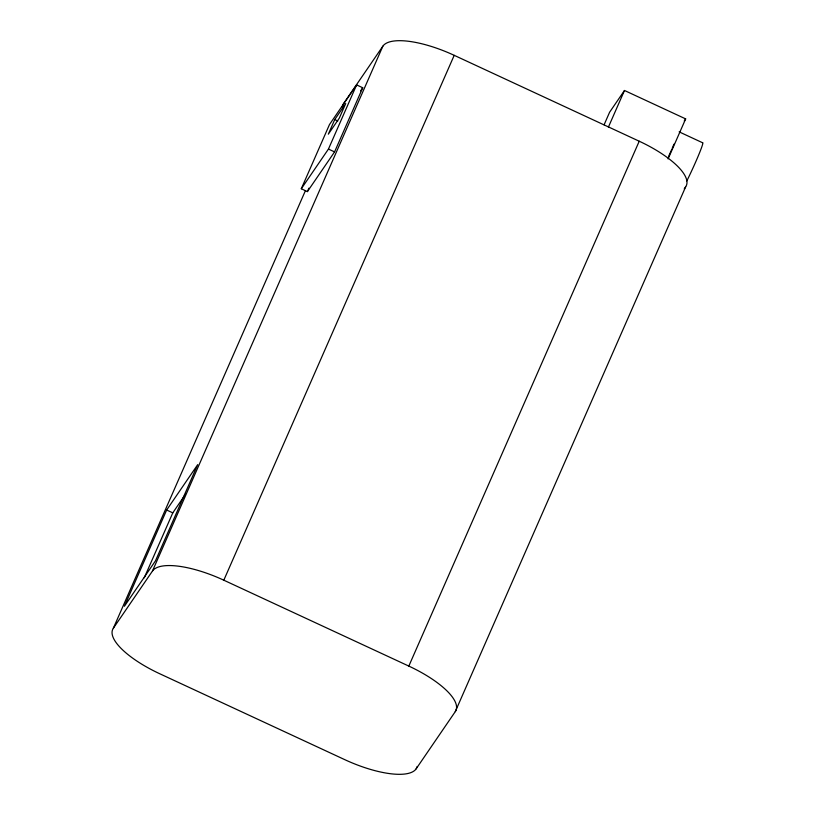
<?xml version="1.0" encoding="UTF-8"?>
<svg xmlns="http://www.w3.org/2000/svg" width="815" height="815" viewBox="0 0 815 815"><rect width="100%" height="100%" fill="white"/><g stroke="black" fill="none" stroke-linecap="round" stroke-linejoin="round"><path stroke-width="1.22" d="M301.295 188.764L329.454 124.614L356.613 84.913L362.726 87.755L334.568 151.906L307.408 191.607L301.295 188.764L328.455 149.064L356.613 84.913M334.721 119.601L328.323 134.18L339.315 118.114L345.713 103.536L334.721 119.601L337.787 121.017M342.208 106.857L343.747 103.362L382.856 46.19A65.057 21.72 23.7 0 1 454.21 55.328L639.225 141.219A65.057 21.72 23.7 0 1 685.68 186.767L455.279 711.638L416.17 768.81A65.057 21.72 23.7 0 1 344.806 759.672L159.801 673.781A65.057 21.72 23.7 0 1 113.346 628.233L305.431 190.649M166.657 510.017L124.42 606.238L155.461 560.863L197.699 464.642L166.657 510.017L172.78 512.859L185.474 494.287M307.408 191.607L308.916 188.163M144.275 577.774L172.78 512.859M113.346 628.233L152.456 571.05L382.856 46.19M152.456 571.05A65.057 21.72 23.7 0 1 223.809 580.198L454.21 55.328M604.088 124.807L609.61 112.225L624.484 90.485L685.659 118.888L668.086 158.915M608.418 127.079L624.484 90.485M455.279 711.638A65.057 21.72 23.7 0 0 408.824 666.089L639.225 141.219M416.17 768.81L417.188 766.487M360.587 90.883L362.726 87.755M684.243 120.956L685.659 118.888M684.254 188.856L685.68 186.767M679.16 131.867L702.51 142.717A30.399 1.803 -65.1 0 1 686.851 180.91M328.455 149.064L334.568 151.906M223.809 580.198L408.824 666.089M342.626 105.97A65.057 21.72 23.7 0 1 343.747 103.362M673.974 144.143A30.399 1.803 -65.1 0 1 672.151 148.432M671.662 149.553A30.399 1.803 -65.1 0 1 668.514 156.592"/></g></svg>
